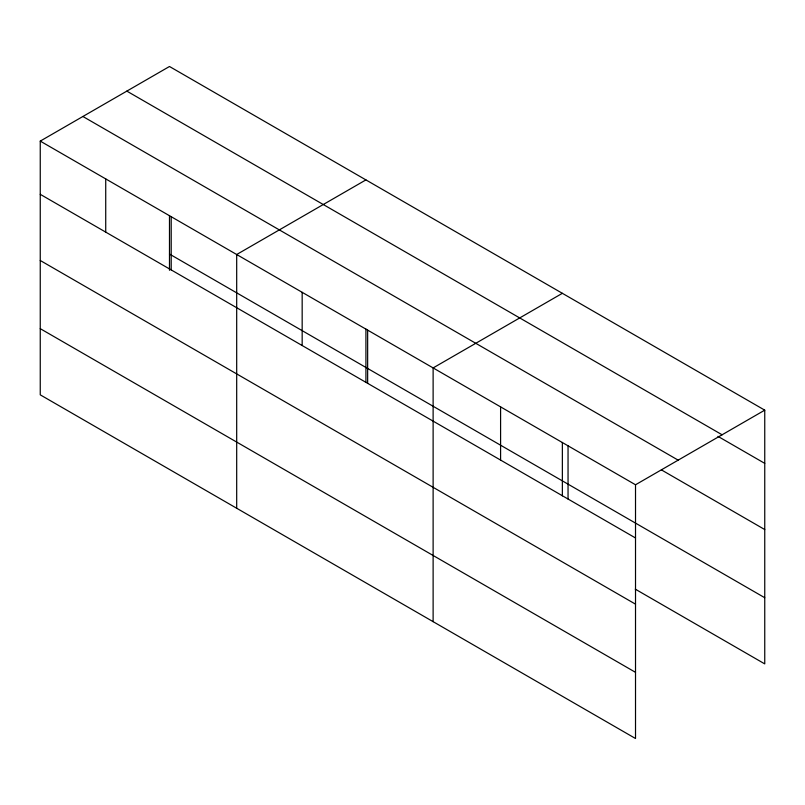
<?xml version="1.0" encoding="UTF-8"?>
<svg xmlns="http://www.w3.org/2000/svg" width="805" height="805" viewBox="0 0 805 805"><rect width="100%" height="100%" fill="white"/><g stroke="black" fill="none" stroke-linecap="round" stroke-linejoin="round"><path stroke-width="1.21" d="M635.517 604.163L635.517 484.771L40.25 141.106L40.25 394.842L635.517 738.507L635.517 604.163L40.25 260.488M40.25 141.106L169.483 66.493L764.75 410.158L764.75 663.894L635.266 589.139M365.923 179.897L236.69 254.511L236.69 508.247M562.363 293.312L433.12 367.925L433.12 621.661M635.517 484.771L764.75 410.158M126.838 91.116L722.105 434.781M717.959 436.36L764.75 463.368M82.895 116.484L678.162 460.148M661.378 469.868L764.75 529.549M169.483 254.048L764.75 597.723M40.25 194.317L635.517 537.981M40.25 328.661L635.517 672.336M568.048 445.829L568.048 499.04M562.363 442.448L562.363 495.86M500.589 406.877L500.589 460.088M367.644 330.12L367.644 383.331M365.923 329.034L365.923 382.445M302.167 292.316L302.167 345.526M171.203 216.706L171.203 269.917M169.483 215.619L169.483 270.279M105.727 178.911L105.727 232.122"/></g></svg>
